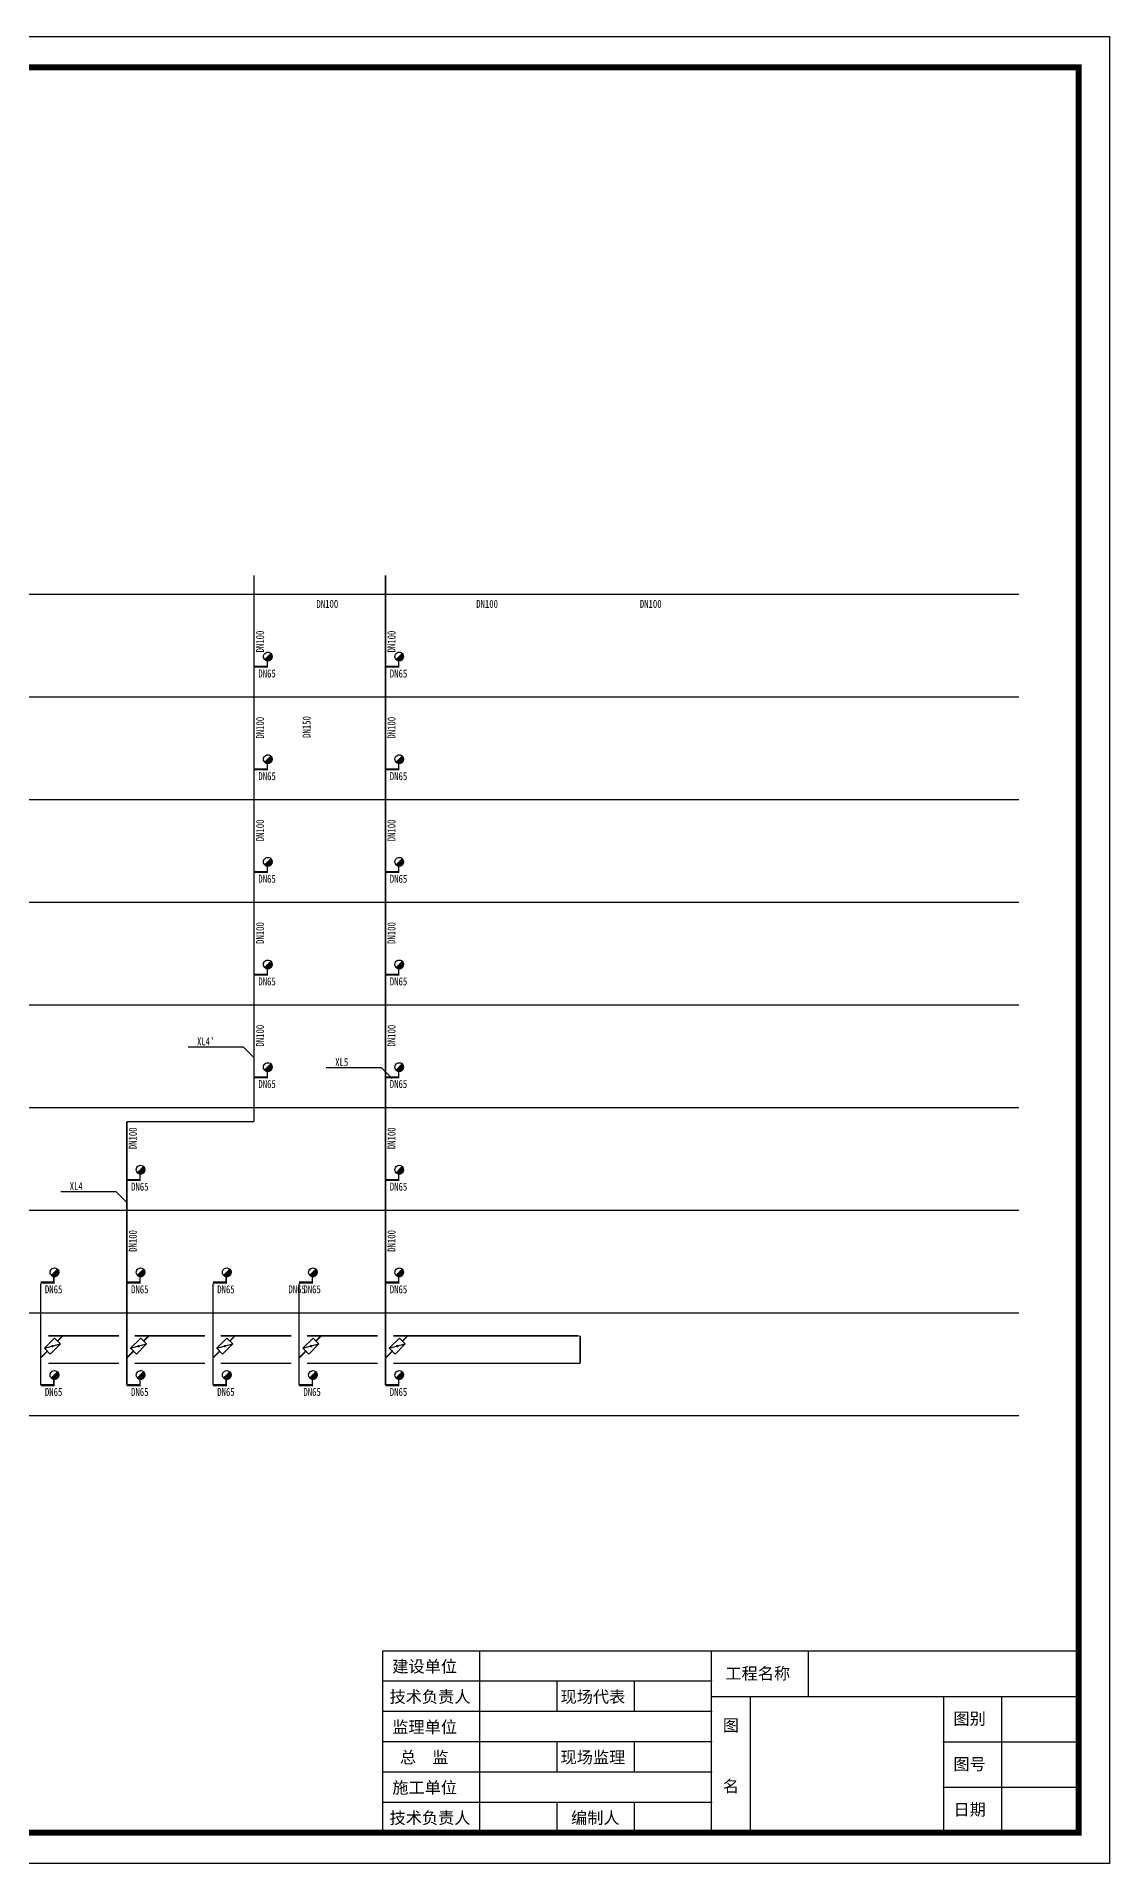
# Model space of a CAD drawing. Extents: x -149393 to 1177518, y -366685 to 296590.
# Drawn here: x 288765 to 316522, y 94569 to 141824 of the extents above; entities that cross this region are included whole.
import ezdxf
from ezdxf.enums import TextEntityAlignment as Align

# ---------------------------------------------------------------- set-up
doc = ezdxf.new("R2010")
doc.units = 0
doc.header["$LTSCALE"] = 1000
doc.header["$MEASUREMENT"] = 0
doc.layers.get('0').update_dxf_attribs({"linetype": 'CONTINUOUS'})
for name, color, linetype in [('EQUIP-消防', 3, 'CONTINUOUS'), ('EQUIP_消防', 7, 'CONTINUOUS'), ('PIPE-消防', 1, 'CONTINUOUS'), ('PUB_TITLE', 253, 'CONTINUOUS'), ('TEL_TEXT', 7, 'CONTINUOUS'), ('TWT_LEAD', 3, 'CONTINUOUS')]:
    doc.layers.add(name, color=color, linetype=linetype)
doc.styles.add('_TEL_DIM', font='', dxfattribs={"width": 0.8, "height": 3.5})
doc.styles.get("Standard").update_dxf_attribs({"font": 'gbenor.shx', "bigfont": 'gbcbig.shx'})
doc.styles.add('宋体', font='')
doc.styles.get('_TEL_DIM').set_extended_font_data('SimSun')
doc.styles.get('宋体').set_extended_font_data('SimSun')

# ---------------------------------------------------------------- blocks, each defined once
blk = doc.blocks.new('$ATTACHMENT$00000086')
at = {"color": 0}
for p, q in [((-5, 5, 0), (-131, 5, 0)), ((-15, 15, 0), (-130, 15, 0)), ((-130, -10, 0), (-130, 10, 0)), ((-10, 10, 0), (-130, 10, 0)), ((-21, 21, 0), (-129, 21, 0)), ((-26, 26, 0), (-128, 26, 0)), ((-31, 31, 0), (-127, 31, 0)), ((-36, 36, 0), (-126, 36, 0)), ((-125, -38, 0), (-125, 38, 0)), ((-42, 42, 0), (-124, 42, 0)), ((-47, 47, 0), (-122, 47, 0)), ((-120, -52, 0), (-120, 52, 0)), ((-52, 52, 0), (-120, 52, 0)), ((-57, 57, 0), (-118, 57, 0)), ((-115, -63, 0), (-115, 63, 0)), ((-63, 63, 0), (-115, 63, 0)), ((-68, 68, 0), (-112, 68, 0)), ((-109, -72, 0), (-109, 72, 0)), ((-73, 73, 0), (-108, 73, 0)), ((-78, 78, 0), (-105, 78, 0)), ((-104, -79, 0), (-104, 79, 0)), ((-84, 84, 0), (-101, 84, 0)), ((-99, -86, 0), (-99, 86, 0)), ((-89, 89, 0), (-96, 89, 0)), ((-94, -91, 0), (-94, 91, 0)), ((-88, -96, 0), (-88, 88, 0)), ((-83, -101, 0), (-83, 83, 0)), ((-78, -105, 0), (-78, 78, 0)), ((-73, -109, 0), (-73, 73, 0)), ((-67, -112, 0), (-67, 67, 0)), ((-62, -115, 0), (-62, 62, 0)), ((-57, -118, 0), (-57, 57, 0)), ((-52, -120, 0), (-52, 52, 0)), ((-46, -122, 0), (-46, 46, 0)), ((-41, -124, 0), (-41, 41, 0)), ((-36, -126, 0), (-36, 36, 0)), ((-31, -127, 0), (-31, 31, 0)), ((-25, -128, 0), (-25, 25, 0)), ((-20, -129, 0), (-20, 20, 0)), ((-15, -130, 0), (-15, 15, 0)), ((-10, -130, 0), (-10, 10, 0)), ((-4, -131, 0), (-4, 4, 0)), ((0, 0, 0), (-131, 0, 0)), ((6, -6, 0), (-131, -6, 0)), ((11, -11, 0), (-130, -11, 0)), ((16, -16, 0), (-130, -16, 0)), ((21, -21, 0), (-129, -21, 0)), ((27, -27, 0), (-128, -27, 0)), ((32, -32, 0), (-127, -32, 0)), ((37, -37, 0), (-125, -37, 0)), ((42, -42, 0), (-124, -42, 0)), ((48, -48, 0), (-122, -48, 0)), ((53, -53, 0), (-120, -53, 0)), ((58, -58, 0), (-117, -58, 0)), ((63, -63, 0), (-114, -63, 0)), ((69, -69, 0), (-111, -69, 0)), ((74, -74, 0), (-108, -74, 0)), ((79, -79, 0), (-104, -79, 0)), ((84, -84, 0), (-100, -84, 0)), ((90, -90, 0), (-95, -90, 0)), ((90, -95, 0), (-90, -95, 0)), ((84, -100, 0), (-84, -100, 0)), ((77, -105, 0), (-77, -105, 0)), ((70, -111, 0), (-70, -111, 0)), ((60, -116, 0), (-60, -116, 0)), ((49, -121, 0), (-49, -121, 0)), ((33, -126, 0), (-33, -126, 0)), ((1, -131, 0), (1, -1, 0)), ((6, -131, 0), (6, -6, 0)), ((11, -130, 0), (11, -11, 0)), ((17, -130, 0), (17, -17, 0)), ((22, -129, 0), (22, -22, 0)), ((27, -128, 0), (27, -27, 0)), ((32, -127, 0), (32, -32, 0)), ((38, -125, 0), (38, -38, 0)), ((43, -124, 0), (43, -43, 0)), ((48, -122, 0), (48, -48, 0)), ((53, -119, 0), (53, -53, 0)), ((59, -117, 0), (59, -59, 0)), ((64, -114, 0), (64, -64, 0)), ((69, -111, 0), (69, -69, 0)), ((74, -108, 0), (74, -74, 0)), ((80, -104, 0), (80, -80, 0)), ((85, -99, 0), (85, -85, 0)), ((90, -95, 0), (90, -90, 0))]:
    blk.add_line(p, q, dxfattribs=at)
blk.add_line((92, -92, 0), (-92, 92, 0))
for start, end in [(135, 315), (315, 135)]:
    blk.add_arc((0, 0, 0), 131, start, end)
blk = doc.blocks.new('$VALVE$00000316')
for p, q in [((-125, 72), (125, -72)), ((-125, 72), (-125, -72)), ((-125, 72), (125, 72)), ((125, 72), (125, -72)), ((-125, -72), (125, -72))]:
    blk.add_line(p, q)
at = {"const_width": 21.1}
blk.add_lwpolyline([(-11, 0, 1), (11, 0, 1)], format="xyb", close=True, dxfattribs=at)
for p in [(-125, 0), (125, 0)]:
    blk.add_point(p)
at = {"color": 7, "flags": 9}
for tag in ['XSIZE', 'YSIZE']:
    blk.add_attdef(tag, (0, 0), '', height=0.5, dxfattribs=at)
blk = doc.blocks.new('$equip_U$00000247(曾毅洋)')
at = {"xscale": 0.00493714286130853, "yscale": 0.00493714286130853, "zscale": 0.00493714286130853}
blk.add_blockref('$VALVE$00000316', (0, 0), dxfattribs=at)
at = {"color": 7, "style": '_TEL_DIM', "flags": 1}
blk.add_attdef('A', text='', height=0.0000286, dxfattribs=at).set_placement((0, 0), align=Align.MIDDLE_CENTER)
blk = doc.blocks.new('会签栏')
at = {"layer": 'PUB_TITLE', "color": 4, "lineweight": 30}
blk.add_lwpolyline([(-18000, 0), (-18000, 4700), (0, 4700)], dxfattribs=at)
at = {"layer": 'PUB_TITLE', "color": 4}
for points in [[(-15500, 4700), (-15500, 0)], [(-9500, 0), (-9500, 4700)], [(-7000, 4700), (-7000, 3525)], [(-9500, 3917), (-18000, 3917)], [(-13500, 3917), (-13500, 3133)], [(-11500, 3917), (-11500, 3133)], [(-9500, 3525), (0, 3525)], [(-8500, 3525), (-8500, 0)], [(-3500, 3525), (-3500, 0)], [(-2000, 3525), (-2000, 0)], [(-9500, 3133), (-18000, 3133)], [(-9500, 2350), (-18000, 2350)], [(-13500, 2350), (-13500, 1567)], [(-11500, 2350), (-11500, 1567)], [(-3500, 2350), (0, 2350)], [(-9500, 1567), (-18000, 1567)], [(-3500, 1175), (0, 1175)], [(-9500, 783), (-18000, 783)], [(-13500, 783), (-13500, 0)], [(-11500, 783), (-11500, 0)]]:
    blk.add_lwpolyline(points, dxfattribs=at)
at = {"layer": 'PUB_TITLE'}
for p in [(-9500, 3917), (-9500, 3133), (-9500, 2350), (-9500, 1567), (-3500, 1175), (-9500, 783)]:
    blk.add_point(p, dxfattribs=at)
at = {"layer": 'PUB_TITLE', "color": 4}
blk.add_point((-3500, 2350), dxfattribs=at)
at = {"lineweight": -3, "style": '宋体'}
for s, p in [('建设单位', (-17758, 4147)), ('工程名称', (-9140, 3965)), ('技术负责人', (-17828, 3363)), ('现场代表', (-13405, 3363)), ('监理单位', (-17758, 2580)), ('图', (-9206, 2624)), ('图别', (-3241, 2796)), ('总  监', (-17560, 1797)), ('现场监理', (-13405, 1797)), ('图号', (-3241, 1621)), ('施工单位', (-17758, 1013)), ('名', (-9206, 1049)), ('技术负责人', (-17828, 230)), ('编制人', (-13134, 230)), ('日期', (-3241, 446))]:
    blk.add_text(s, height=307, dxfattribs=at).set_placement(p)

msp = doc.modelspace()

# ---------------------------------------------------------------- linework, layer by layer
for p, q in [((256088.4, 127397, 1.8), (314179.5, 127397, 1.8)), ((256088.4, 124742.3, 1.8), (314179.5, 124742.3, 1.8)), ((256088.4, 122087.7, 1.8), (314179.5, 122087.7, 1.8)), ((256088.4, 119433, 1.8), (314179.5, 119433, 1.8)), ((256088.4, 116778.4, 1.8), (314179.5, 116778.4, 1.8)), ((262868.1, 116778.4, 1.8), (308982.9, 116778.4, 1.8)), ((256088.4, 114123.8, 1.8), (314179.5, 114123.8, 1.8)), ((256088.4, 111469.1, 1.8), (314179.5, 111469.1, 1.8)), ((256088.4, 108814.5, 1.8), (314179.5, 108814.5, 1.8)), ((256088.4, 106159.9, 1.8), (314179.5, 106159.9, 1.8))]:
    msp.add_line(p, q)
at = {"layer": 'PIPE-消防', "linetype": 'Continuous', "const_width": 37.4}
for points, elevation in [([(294392, 113755.9), (294392, 127891.6)], 15), ([(297792.5, 109566.5), (297792.4, 127891.6)], 15), ([(291099.9, 109566.5), (291099.9, 113755.9)], 15), ([(288870.9, 106940.9), (288870.9, 109565.7)], 15), ([(291099.8, 106940.9), (291099.8, 109565.7)], 15), ([(293328.7, 106940.9), (293328.7, 109565.7)], 15), ([(295557.6, 106940.9), (295557.6, 109565.7)], 15), ([(297792.4, 106941), (297792.4, 109565.8)], 15), ([(290896.2, 108217.4), (289072.4, 108217.4)], 1.8), ([(289442.4, 108217.4), (289307.8, 108082.8)], 15), ([(293125.1, 108217.4), (291301.2, 108217.4)], 1.8), ([(291671.3, 108217.4), (291536.7, 108082.9)], 15), ([(295354, 108217.4), (293530.2, 108217.4)], 1.8), ([(293900.2, 108217.4), (293765.6, 108082.8)], 15), ([(297588.8, 108217.4), (295759, 108217.4)], 1.8), ([(296129.1, 108217.4), (295994.5, 108082.8)], 15), ([(302792.9, 108217.4), (297993.8, 108217.4)], 1.8), ([(298363.9, 108217.4), (298229.3, 108082.9)], 15), ([(302828.7, 108217.4), (302828.7, 107502.7)], 1.8), ([(289044.2, 107819.2), (288871, 107646)], 15), ([(291273.1, 107819.2), (291099.9, 107646)], 15), ([(293501.9, 107819.2), (293328.7, 107646)], 15), ([(295730.8, 107819.2), (295557.6, 107646)], 15), ([(297965.6, 107819.2), (297792.5, 107646)], 15), ([(290896.2, 107502.7), (289072.4, 107502.7)], 1.8), ([(293125.1, 107502.7), (291301.2, 107502.7)], 1.8), ([(295354, 107502.7), (293530.2, 107502.7)], 1.8), ([(297588.8, 107502.7), (295759, 107502.7)], 1.8), ([(302828.7, 107502.7), (297993.8, 107502.7)], 1.8)]:
    msp.add_lwpolyline(points, dxfattribs=dict(at, elevation=elevation))
at = {"layer": 'PIPE-消防', "linetype": 'Continuous', "elevation": 15}
for points in [[(294392, 125523.4, 53.5, 53.5, 0), (294734.6, 125523.2, 37.4, 37.4, 0), (294734.6, 125676.8, 37.4, 37.4, 0)], [(297792.5, 125523.4, 53.5, 53.5, 0), (298135.1, 125523.2, 37.4, 37.4, 0), (298135.1, 125676.8, 37.4, 37.4, 0)], [(294392, 122868.8, 53.5, 53.5, 0), (294734.6, 122868.6, 37.4, 37.4, 0), (294734.6, 123022.2, 37.4, 37.4, 0)], [(297792.5, 122868.8, 53.5, 53.5, 0), (298135.1, 122868.6, 37.4, 37.4, 0), (298135.1, 123022.2, 37.4, 37.4, 0)], [(294392, 120214.1, 53.5, 53.5, 0), (294734.6, 120213.9, 37.4, 37.4, 0), (294734.6, 120367.5, 37.4, 37.4, 0)], [(297792.5, 120214.1, 53.5, 53.5, 0), (298135.1, 120214, 37.4, 37.4, 0), (298135.1, 120367.5, 37.4, 37.4, 0)], [(294392, 117559.5, 53.5, 53.5, 0), (294734.6, 117559.3, 37.4, 37.4, 0), (294734.6, 117712.9, 37.4, 37.4, 0)], [(297792.5, 117559.5, 53.5, 53.5, 0), (298135.1, 117559.3, 37.4, 37.4, 0), (298135.1, 117712.9, 37.4, 37.4, 0)], [(294392, 114904.9, 53.5, 53.5, 0), (294734.6, 114904.7, 37.4, 37.4, 0), (294734.6, 115058.3, 37.4, 37.4, 0)], [(297792.5, 114904.9, 53.5, 53.5, 0), (298135.1, 114904.7, 37.4, 37.4, 0), (298135.1, 115058.3, 37.4, 37.4, 0)], [(291099.9, 112250.2, 53.5, 53.5, 0), (291442.5, 112250, 37.4, 37.4, 0), (291442.5, 112403.6, 37.4, 37.4, 0)], [(297792.5, 112250.2, 53.5, 53.5, 0), (298135.1, 112250.1, 37.4, 37.4, 0), (298135.1, 112403.6, 37.4, 37.4, 0)], [(288871, 109595.5, 53.5, 53.5, 0), (289213.6, 109595.4, 37.4, 37.4, 0), (289213.6, 109749, 37.4, 37.4, 0)], [(291099.9, 109595.6, 53.5, 53.5, 0), (291442.5, 109595.4, 37.4, 37.4, 0), (291442.5, 109749, 37.4, 37.4, 0)], [(293328.7, 109595.5, 53.5, 53.5, 0), (293671.3, 109595.4, 37.4, 37.4, 0), (293671.3, 109749, 37.4, 37.4, 0)], [(295557.6, 109595.5, 53.5, 53.5, 0), (295900.2, 109595.4, 37.4, 37.4, 0), (295900.2, 109749, 37.4, 37.4, 0)], [(297792.5, 109595.6, 53.5, 53.5, 0), (298135.1, 109595.4, 37.4, 37.4, 0), (298135.1, 109749, 37.4, 37.4, 0)], [(288870.9, 106940.9, 53.5, 53.5, 0), (289213.6, 106940.7, 37.4, 37.4, 0), (289213.6, 107094.3, 37.4, 37.4, 0)], [(291099.8, 106940.9, 53.5, 53.5, 0), (291442.5, 106940.8, 37.4, 37.4, 0), (291442.5, 107094.4, 37.4, 37.4, 0)], [(293328.7, 106940.9, 53.5, 53.5, 0), (293671.3, 106940.7, 37.4, 37.4, 0), (293671.3, 107094.3, 37.4, 37.4, 0)], [(295557.6, 106940.9, 53.5, 53.5, 0), (295900.2, 106940.7, 37.4, 37.4, 0), (295900.2, 107094.3, 37.4, 37.4, 0)], [(297792.4, 106941, 53.5, 53.5, 0), (298135.1, 106940.8, 37.4, 37.4, 0), (298135.1, 107094.4, 37.4, 37.4, 0)]]:
    msp.add_lwpolyline(points, format="xyseb", dxfattribs=at)
at = {"layer": 'PIPE-消防', "linetype": 'Continuous', "const_width": 37.4}
msp.add_lwpolyline([(291099.8, 113755.9), (294392, 113755.9)], dxfattribs=at)
at = {"layer": 'PUB_TITLE'}
msp.add_lwpolyline([(249696.5, 141823.8), (316521.5, 141823.8), (316521.5, 94569), (249696.5, 94569)], close=True, dxfattribs=at)
at = {"layer": 'PUB_TITLE', "const_width": 152.3}
msp.add_lwpolyline([(253674.2, 141028.3), (315726, 141028.3), (315726, 95364.5), (253674.2, 95364.5), (253674.2, 141028.3)], close=True, dxfattribs=at)
at = {"layer": 'TWT_LEAD'}
for p, q in [((294115.2, 115685.5, 15), (292683.7, 115685.5, 15)), ((294392, 115405.8, 15), (294115.2, 115685.5, 15)), ((297689.9, 115148.2, 15), (296258.3, 115148.2, 15)), ((297966.6, 114868.5, 15), (297689.9, 115148.2, 15)), ((290823.1, 111940.9, 15), (289391.6, 111940.9, 15)), ((291099.9, 111661.2, 15), (290823.1, 111940.9, 15))]:
    msp.add_line(p, q, dxfattribs=at)

# ---------------------------------------------------------------- block references
msp.add_blockref('会签栏', (315726, 95364.5))
at = {"layer": 'EQUIP-消防', "xscale": 302.5469905913631, "yscale": 302.5469905913631, "zscale": 302.5469905913631, "rotation": 45.00000000000583}
for p in [(289176, 107951, 15), (291404.9, 107951, 15), (293633.8, 107951, 15), (295862.7, 107951, 15), (298097.5, 107951.1, 15)]:
    msp.add_blockref('$equip_U$00000247(曾毅洋)', p, dxfattribs=at)
at = {"layer": 'EQUIP_消防', "xscale": -0.8553600001342052, "yscale": 0.8553600000450388, "zscale": 0.8553599999927846, "rotation": 359.971253554671}
for p in [(294749, 125788.5, 15), (298149.4, 125788.5, 15), (294749, 123133.9, 15), (298149.4, 123133.9, 15), (294749, 120479.2, 15), (298149.4, 120479.3, 15), (294749, 117824.6, 15), (298149.4, 117824.6, 15), (294749, 115170, 15), (298149.4, 115170, 15), (291456.8, 112515.3, 15), (298149.4, 112515.4, 15), (289227.9, 109860.7, 15), (291456.8, 109860.7, 15), (293685.7, 109860.7, 15), (295914.6, 109860.7, 15), (298149.4, 109860.7, 15), (289227.9, 107206, 15), (291456.8, 107206.1, 15), (293685.7, 107206, 15), (295914.6, 107206, 15), (298149.4, 107206.1, 15)]:
    msp.add_blockref('$ATTACHMENT$00000086', p, dxfattribs=at)

# ---------------------------------------------------------------- texts
at = {"layer": 'TEL_TEXT', "style": '_TEL_DIM', "width": 0.8}
for s, p in [('DN100', (296007.1, 127046.1, 28.2)), ('DN100', (300139.3, 127046.1, 28.2)), ('DN100', (304372.5, 127046.1, 28.2)), ('DN65', (294503.5, 125244.8, 28.2)), ('DN65', (297903.9, 125244.8, 28.2)), ('DN65', (294503.5, 122590.1, 28.2)), ('DN65', (297903.9, 122590.1, 28.2)), ('DN65', (294503.5, 119935.5, 28.2)), ('DN65', (297903.9, 119935.5, 28.2)), ('DN65', (294503.5, 117280.9, 28.2)), ('DN65', (297903.9, 117280.9, 28.2)), ("XL4'", (292915.7, 115730.6, 15)), ('XL5', (296490.3, 115193.3, 15)), ('DN65', (294503.5, 114626.2, 28.2)), ('DN65', (297903.9, 114626.2, 28.2)), ('XL4', (289623.6, 111986, 15)), ('DN65', (291211.3, 111971.6, 28.2)), ('DN65', (297903.9, 111971.6, 28.2)), ('DN65', (288982.4, 109316.9, 28.2)), ('DN65', (291211.3, 109316.9, 28.2)), ('DN65', (293440.2, 109316.9, 28.2)), ('DN65', (295280.6, 109317, 28.2)), ('DN65', (295669.1, 109316.9, 28.2)), ('DN65', (297903.9, 109317, 28.2)), ('DN65', (288982.4, 106662.3, 28.2)), ('DN65', (291211.3, 106662.3, 28.2)), ('DN65', (293440.2, 106662.3, 28.2)), ('DN65', (295669.1, 106662.3, 28.2)), ('DN65', (297903.9, 106662.3, 28.2))]:
    msp.add_text(s, height=207.02, dxfattribs=at).set_placement(p)
for s, p in [('DN100', (294650.9, 125893.6, 28.2)), ('DN100', (298051.4, 125893.6, 28.2)), ('DN100', (294650.9, 123663.2, 28.2)), ('DN150', (295855.3, 123682.7, 1.8)), ('DN100', (298051.4, 123663.2, 28.2)), ('DN100', (294650.9, 121008.6, 28.2)), ('DN100', (298051.4, 121008.6, 28.2)), ('DN100', (294650.9, 118353.9, 28.2)), ('DN100', (298051.4, 118353.9, 28.2)), ('DN100', (294650.9, 115699.3, 28.2)), ('DN100', (298051.4, 115699.3, 28.2)), ('DN100', (291358.8, 113044.7, 28.2)), ('DN100', (298051.4, 113044.7, 28.2)), ('DN100', (291358.8, 110390, 28.2)), ('DN100', (298051.4, 110390, 28.2))]:
    msp.add_text(s, height=207.02, rotation=90, dxfattribs=at).set_placement(p)

doc.saveas('drawing.dxf')
